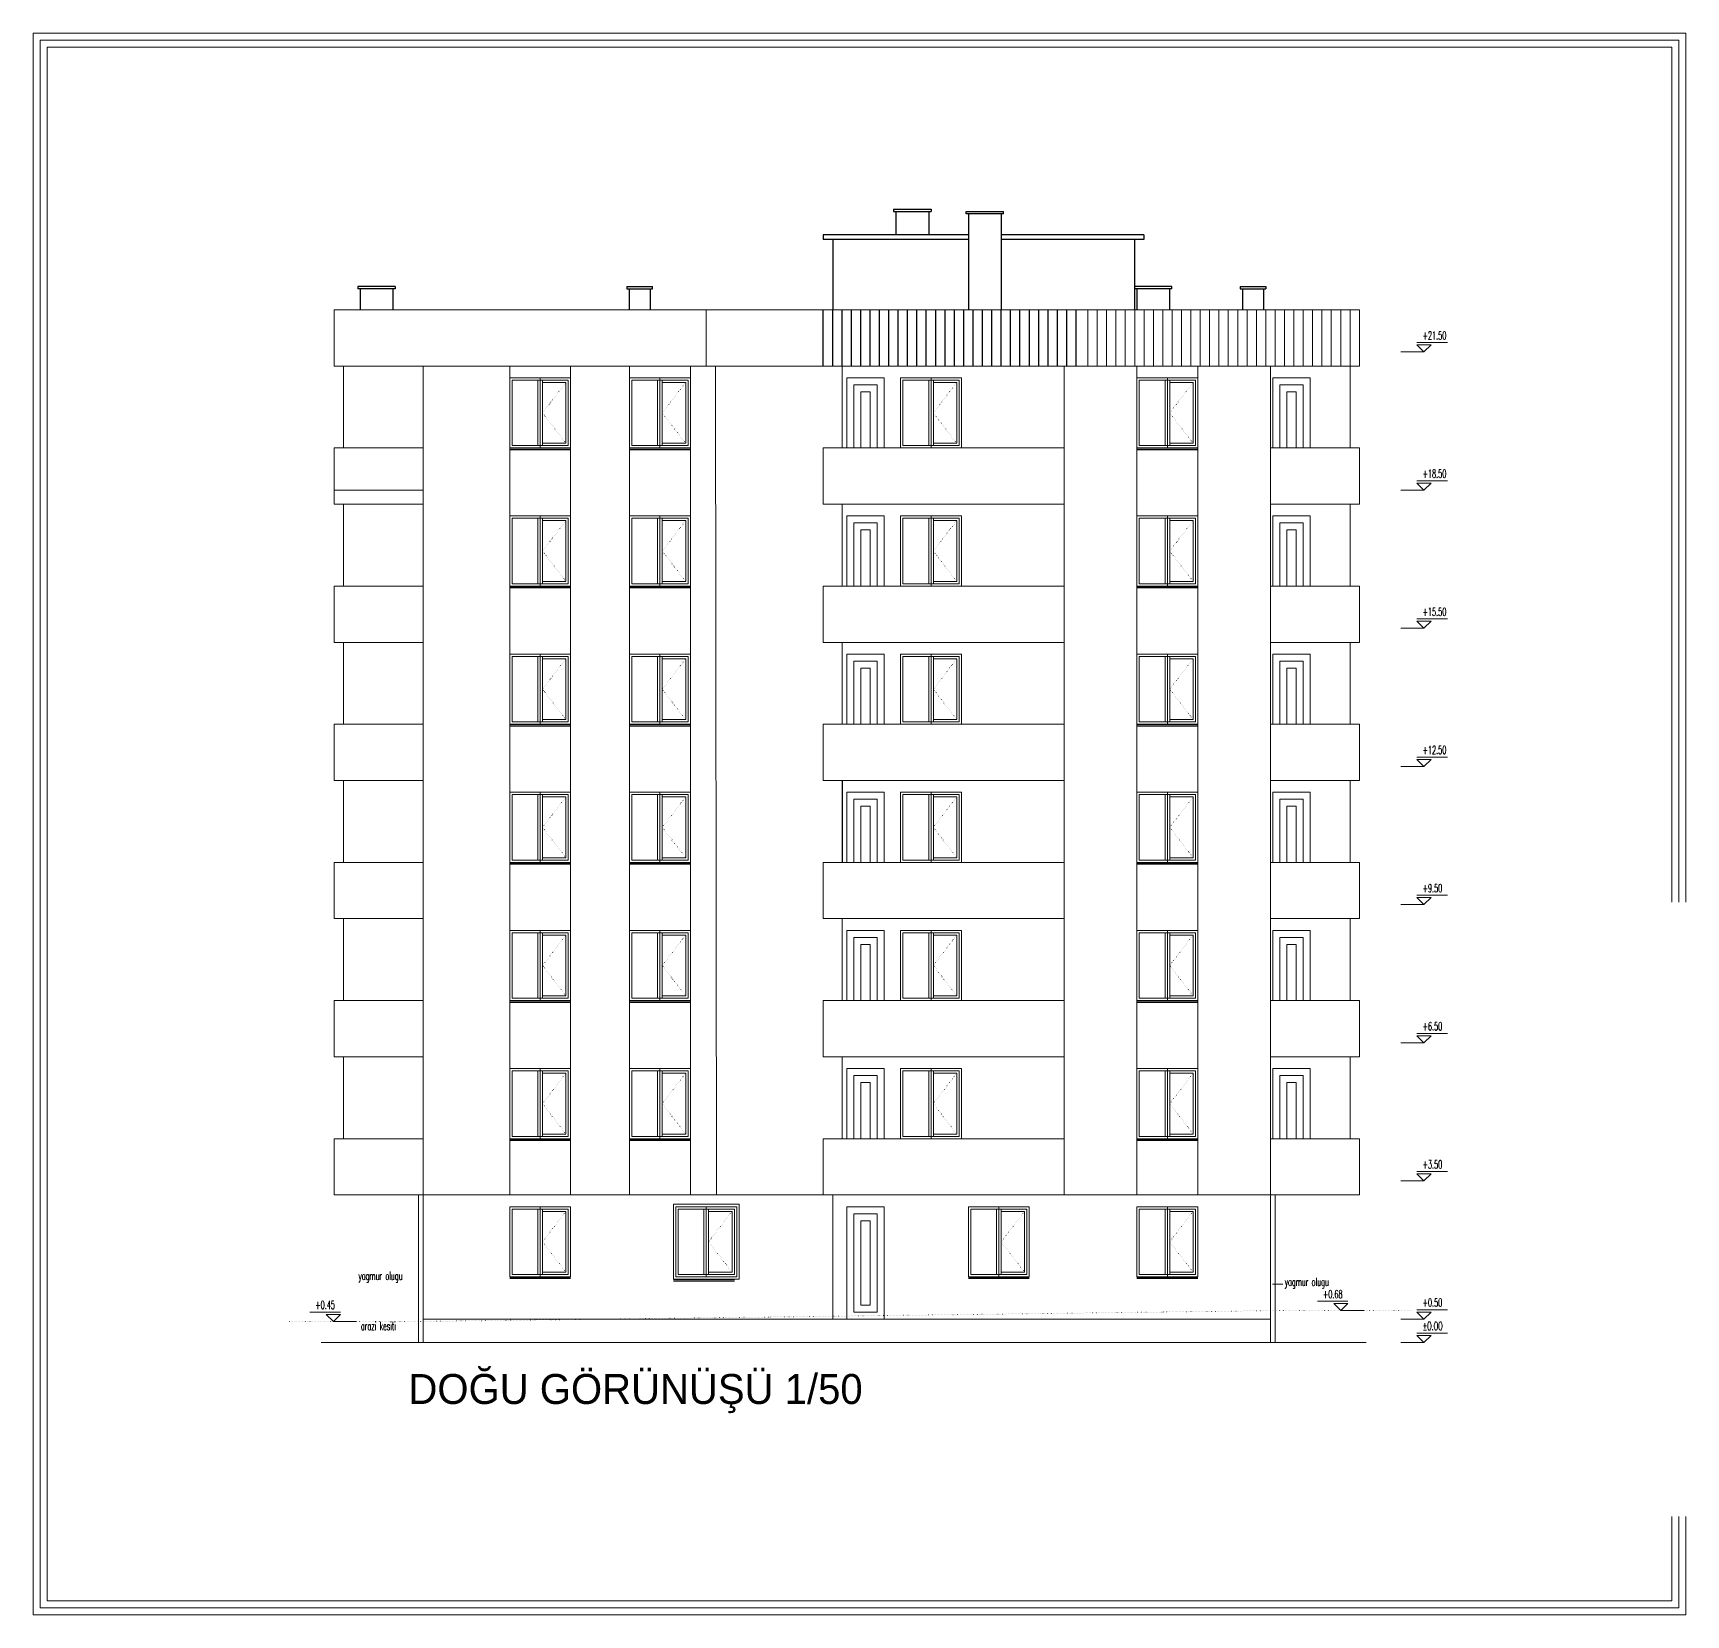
# Model space of a CAD drawing. Header units: millimetres. Extents: x -16104 to 67872, y -88009 to 12107.
# Drawn here: x 57135 to 60666, y -8330 to -4952 of the extents above; entities that cross this region are included whole.
import ezdxf

# ---------------------------------------------------------------- set-up
doc = ezdxf.new("R2010")
doc.units = ezdxf.units.MM
doc.linetypes.add('ACAD_ISO07W100', pattern=[3, 0, -3])
doc.layers.get('0').update_dxf_attribs({"color": 241})
for name, color, linetype, lineweight in [('c05', 32, 'Continuous', 13), ('duvar', 123, 'Continuous', 25), ('TARAMA', 8, 'Continuous', 15)]:
    doc.layers.add(name, color=color, linetype=linetype, lineweight=lineweight)
doc.styles.add('OLCU', font='simplex.shx', dxfattribs={"width": 0.6, "height": 1400})
doc.styles.add('ÖLÇÜ-50', font='comic.ttf', dxfattribs={"height": 12.5})

msp = doc.modelspace()

# ---------------------------------------------------------------- linework, layer by layer
for p, q in [((58823.2, -5663.5), (58823.2, -5543.5)), ((58843.2, -5663.5), (58843.2, -5543.5)), ((58863.2, -5663.5), (58863.2, -5543.5)), ((58883.2, -5663.5), (58883.2, -5543.5)), ((58903.2, -5663.5), (58903.2, -5543.5)), ((58923.2, -5663.5), (58923.2, -5543.5)), ((58943.2, -5663.5), (58943.2, -5543.5)), ((58963.2, -5663.5), (58963.2, -5543.5)), ((58983.2, -5663.5), (58983.2, -5543.5)), ((59003.2, -5663.5), (59003.2, -5543.5)), ((59023.2, -5663.5), (59023.2, -5543.5)), ((59043.2, -5663.5), (59043.2, -5543.5)), ((59063.2, -5663.5), (59063.2, -5543.5)), ((59083.2, -5663.5), (59083.2, -5543.5)), ((59103.2, -5663.5), (59103.2, -5543.5)), ((59123.2, -5663.5), (59123.2, -5543.5)), ((59143.2, -5663.5), (59143.2, -5543.5)), ((59163.2, -5663.5), (59163.2, -5543.5)), ((59183.2, -5663.5), (59183.2, -5543.5)), ((59203.2, -5663.5), (59203.2, -5543.5)), ((59223.2, -5663.5), (59223.2, -5543.5)), ((59243.2, -5663.5), (59243.2, -5543.5)), ((59263.2, -5663.5), (59263.2, -5543.5)), ((59283.2, -5663.5), (59283.2, -5543.5)), ((59303.2, -5663.5), (59303.2, -5543.5)), ((59323.2, -5663.5), (59323.2, -5543.5)), ((59343.2, -5663.5), (59343.2, -5543.5)), ((59363.2, -5663.5), (59363.2, -5543.5)), ((58153.5, -5838.5), (58283.5, -5838.5)), ((58153.5, -5841.5), (58283.5, -5841.5)), ((58409.2, -5838.5), (58539.2, -5838.5)), ((58409.2, -5841.5), (58539.2, -5841.5)), ((59493.1, -5838.5), (59623.1, -5838.5)), ((59493.1, -5841.5), (59623.1, -5841.5)), ((58153.5, -6133.5), (58283.5, -6133.5)), ((58153.5, -6136.5), (58283.5, -6136.5)), ((58409.2, -6133.5), (58539.2, -6133.5)), ((58409.2, -6136.5), (58539.2, -6136.5)), ((59493.1, -6133.5), (59623.1, -6133.5)), ((59493.1, -6136.5), (59623.1, -6136.5)), ((58153.5, -6428.5), (58283.5, -6428.5)), ((58153.5, -6431.5), (58283.5, -6431.5)), ((58409.2, -6428.5), (58539.2, -6428.5)), ((58409.2, -6431.5), (58539.2, -6431.5)), ((59493.1, -6428.5), (59623.1, -6428.5)), ((59493.1, -6431.5), (59623.1, -6431.5)), ((58863.2, -6548.5), (58863.2, -6723.5)), ((58153.5, -6723.5), (58283.5, -6723.5)), ((58153.5, -6726.5), (58283.5, -6726.5)), ((58409.2, -6723.5), (58539.2, -6723.5)), ((58409.2, -6726.5), (58539.2, -6726.5)), ((59493.1, -6723.5), (59623.1, -6723.5)), ((59493.1, -6726.5), (59623.1, -6726.5)), ((58153.5, -7018.5), (58283.5, -7018.5)), ((58153.5, -7021.5), (58283.5, -7021.5)), ((58409.2, -7018.5), (58539.2, -7018.5)), ((58409.2, -7021.5), (58539.2, -7021.5)), ((59493.1, -7018.5), (59623.1, -7018.5)), ((59493.1, -7021.5), (59623.1, -7021.5)), ((58153.5, -7313.5), (58283.5, -7313.5)), ((58153.5, -7316.5), (58283.5, -7316.5)), ((58409.2, -7313.5), (58539.2, -7313.5)), ((58409.2, -7316.5), (58539.2, -7316.5)), ((59493.1, -7313.5), (59623.1, -7313.5)), ((59493.1, -7316.5), (59623.1, -7316.5)), ((58153.5, -7608.5), (58283.5, -7608.5)), ((58153.5, -7611.5), (58283.5, -7611.5)), ((58503.2, -7613.5), (58633.2, -7613.5)), ((58503.2, -7616.5), (58633.2, -7616.5)), ((59133.1, -7608.5), (59263.1, -7608.5)), ((59133.1, -7611.5), (59263.1, -7611.5)), ((59493.1, -7608.5), (59623.1, -7608.5)), ((59493.1, -7611.5), (59623.1, -7611.5))]:
    msp.add_line(p, q)
at = {"layer": 'c05'}
for points in [[(60665.6, -8120), (60665.6, -8330.3), (57135.3, -8330.3), (57135.3, -4952.5), (60665.6, -4952.5), (60665.6, -6808.6)], [(60665.6, -8120), (60665.6, -8330.3), (57135.3, -8330.3), (57135.3, -4952.5), (60665.6, -4952.5), (60665.6, -6808.6)], [(60650.6, -8120), (60650.6, -8315.3), (57150.3, -8315.3), (57150.3, -4967.5), (60650.6, -4967.5), (60650.6, -6808.6)], [(60635.6, -8120), (60635.6, -8300.3), (57165.3, -8300.3), (57165.3, -4982.5), (60635.6, -4982.5), (60635.6, -6808.6)]]:
    msp.add_lwpolyline(points, dxfattribs=at)
at = {"layer": 'duvar'}
for p, q in [((58973.2, -5328.5), (58973.2, -5333.5)), ((58973.2, -5328.5), (59053.2, -5328.5)), ((59053.2, -5328.5), (59053.2, -5333.5)), ((58973.2, -5333.5), (59053.2, -5333.5)), ((58978.2, -5333.5), (58978.2, -5383.5)), ((59048.2, -5333.5), (59048.2, -5383.5)), ((59128.2, -5338.5), (59128.2, -5333.5)), ((59128.2, -5333.5), (59208.2, -5333.5)), ((59208.2, -5338.5), (59128.2, -5338.5)), ((59133.2, -5338.5), (59133.2, -5543.5)), ((59203.2, -5338.5), (59203.2, -5543.5)), ((59208.2, -5338.5), (59208.2, -5333.5)), ((59133.2, -5383.5), (58823.2, -5383.5)), ((58823.2, -5383.5), (58823.2, -5393.5)), ((59133.2, -5393.5), (58823.2, -5393.5)), ((58843.2, -5393.5), (58843.2, -5543.5)), ((59507.9, -5383.5), (59203.2, -5383.5)), ((59507.9, -5393.5), (59203.2, -5393.5)), ((59487.9, -5393.5), (59487.9, -5543.5)), ((59507.9, -5383.5), (59507.9, -5393.5)), ((57908.7, -5493.5), (57828.7, -5493.5)), ((57828.7, -5493.5), (57828.7, -5498.5)), ((57908.7, -5498.5), (57828.7, -5498.5)), ((57833.7, -5498.5), (57833.7, -5543.5)), ((57903.7, -5498.5), (57903.7, -5543.5)), ((57908.7, -5493.5), (57908.7, -5498.5)), ((58403.2, -5493.5), (58403.2, -5498.5)), ((58403.2, -5493.5), (58458.2, -5493.5)), ((58403.2, -5498.5), (58458.2, -5498.5)), ((58408.2, -5498.5), (58408.2, -5543.5)), ((58453.2, -5498.5), (58453.2, -5543.5)), ((58458.2, -5498.5), (58458.2, -5493.5)), ((59567.9, -5493.5), (59487.9, -5493.5)), ((59567.9, -5498.5), (59487.9, -5498.5)), ((59492.9, -5498.5), (59492.9, -5543.5)), ((59562.9, -5498.5), (59562.9, -5543.5)), ((59567.9, -5498.5), (59567.9, -5493.5)), ((59713.2, -5493.5), (59713.2, -5498.5)), ((59713.2, -5493.5), (59768.2, -5493.5)), ((59713.2, -5498.5), (59768.2, -5498.5)), ((59718.2, -5498.5), (59718.2, -5543.5)), ((59763.2, -5498.5), (59763.2, -5543.5)), ((59768.2, -5493.5), (59768.2, -5498.5))]:
    msp.add_line(p, q, dxfattribs=at)
at = {"layer": 'TARAMA'}
for p, q in [((59968.2, -5543.5), (57778.7, -5543.5)), ((57778.7, -5663.5), (57778.7, -5543.5)), ((59968.2, -5543.5), (57778.7, -5543.5)), ((57778.7, -5543.5), (57778.7, -5663.5)), ((59968.2, -5543.5), (57778.7, -5543.5)), ((58572.7, -5543.5), (58572.9, -5663.5)), ((59388.2, -5543.5), (59388.2, -5663.5)), ((59408.2, -5543.5), (59408.2, -5663.5)), ((59428.2, -5543.5), (59428.2, -5663.5)), ((59448.2, -5543.5), (59448.2, -5663.5)), ((59468.2, -5543.5), (59468.2, -5663.5)), ((59488.2, -5543.5), (59488.2, -5663.5)), ((59508.2, -5543.5), (59508.2, -5663.5)), ((59528.2, -5543.5), (59528.2, -5663.5)), ((59548.2, -5543.5), (59548.2, -5663.5)), ((59568.2, -5543.5), (59568.2, -5663.5)), ((59588.2, -5543.5), (59588.2, -5663.5)), ((59608.2, -5543.5), (59608.2, -5663.5)), ((59628.2, -5543.5), (59628.2, -5663.5)), ((59648.2, -5543.5), (59648.2, -5663.5)), ((59668.2, -5543.5), (59668.2, -5663.5)), ((59688.2, -5543.5), (59688.2, -5663.5)), ((59708.2, -5543.5), (59708.2, -5663.5)), ((59728.2, -5543.5), (59728.2, -5663.5)), ((59748.2, -5543.5), (59748.2, -5663.5)), ((59768.2, -5543.5), (59768.2, -5663.5)), ((59788.2, -5543.5), (59788.2, -5663.5)), ((59808.2, -5543.5), (59808.2, -5663.5)), ((59828.2, -5543.5), (59828.2, -5663.5)), ((59848.2, -5543.5), (59848.2, -5663.5)), ((59868.2, -5543.5), (59868.2, -5663.5)), ((59888.2, -5543.5), (59888.2, -5663.5)), ((59908.2, -5543.5), (59908.2, -5663.5)), ((59928.2, -5543.5), (59928.2, -5663.5)), ((59948.2, -5543.5), (59948.2, -5663.5)), ((59968.2, -5663.5), (59968.2, -5543.5)), ((59968.2, -5543.5), (59968.2, -5663.5)), ((59968.2, -5543.5), (59968.2, -5663.5)), ((59968.2, -5663.5), (57778.7, -5663.5)), ((59968.2, -5663.5), (57778.7, -5663.5)), ((57798.7, -5663.5), (57798.7, -5838.5)), ((57968.7, -5663.5), (57968.7, -5958.5)), ((58153.5, -5663.5), (58153.5, -5928.5)), ((58283.5, -5663.5), (58283.5, -5928.5)), ((58409.2, -5663.5), (58409.2, -5928.5)), ((58539.2, -5663.5), (58539.2, -5928.5)), ((58592.9, -5663.5), (58595.3, -7433.5)), ((58863.2, -5663.5), (58863.2, -5838.5)), ((59337.9, -5663.5), (59337.9, -5958.5)), ((59493.1, -5663.5), (59493.1, -5928.5)), ((59623.1, -5663.5), (59623.1, -5928.5)), ((59778.2, -5663.5), (59778.2, -5958.5)), ((59948.2, -5663.5), (59948.2, -5838.5)), ((58213.5, -5693.5), (58213.5, -5833.5)), ((58218.5, -5688.5), (58218.5, -5838.5)), ((58223.5, -5693.5), (58223.5, -5833.5)), ((58469.2, -5693.5), (58469.2, -5833.5)), ((58474.2, -5688.5), (58474.2, -5838.5)), ((58479.2, -5693.5), (58479.2, -5833.5)), ((59048.2, -5693.5), (59048.2, -5833.5)), ((59053.2, -5688.5), (59053.2, -5838.5)), ((59058.2, -5693.5), (59058.2, -5833.5)), ((59553.1, -5693.5), (59553.1, -5833.5)), ((59558.1, -5688.5), (59558.1, -5838.5)), ((59563.1, -5693.5), (59563.1, -5833.5)), ((57778.7, -5838.5), (57778.7, -5928.5)), ((57968.7, -5838.5), (57778.7, -5838.5)), ((57778.7, -5838.5), (57778.7, -5958.5)), ((58823.2, -5838.5), (58823.2, -5958.5)), ((59337.9, -5838.5), (58823.2, -5838.5)), ((59968.2, -5838.5), (59778.2, -5838.5)), ((59968.2, -5838.5), (59968.2, -5958.5)), ((57968.7, -5928.5), (57778.7, -5928.5)), ((57968.7, -5928.5), (57968.7, -6253.5)), ((58153.5, -5928.5), (58153.5, -6223.5)), ((58283.5, -5928.5), (58283.5, -6223.5)), ((58409.2, -5928.5), (58409.2, -6223.5)), ((58539.2, -5928.5), (58539.2, -6223.5)), ((58823.2, -5928.5), (58823.2, -5958.5)), ((59337.9, -5928.5), (59337.9, -6253.5)), ((59493.1, -5928.5), (59493.1, -6223.5)), ((59623.1, -5928.5), (59623.1, -6223.5)), ((59778.2, -5928.5), (59778.2, -6253.5)), ((57968.7, -5958.5), (57778.7, -5958.5)), ((57798.7, -5958.5), (57798.7, -6133.5)), ((59337.9, -5958.5), (58823.2, -5958.5)), ((58863.2, -5958.5), (58863.2, -6133.5)), ((59968.2, -5958.5), (59778.2, -5958.5)), ((59948.2, -5958.5), (59948.2, -6133.5)), ((58213.5, -5988.5), (58213.5, -6128.5)), ((58218.5, -5983.5), (58218.5, -6133.5)), ((58223.5, -5988.5), (58223.5, -6128.5)), ((58469.2, -5988.5), (58469.2, -6128.5)), ((58474.2, -5983.5), (58474.2, -6133.5)), ((58479.2, -5988.5), (58479.2, -6128.5)), ((59048.2, -5988.5), (59048.2, -6128.5)), ((59053.2, -5983.5), (59053.2, -6133.5)), ((59058.2, -5988.5), (59058.2, -6128.5)), ((59553.1, -5988.5), (59553.1, -6128.5)), ((59558.1, -5983.5), (59558.1, -6133.5)), ((59563.1, -5988.5), (59563.1, -6128.5)), ((57778.7, -6133.5), (57778.7, -6223.5)), ((57968.7, -6133.5), (57778.7, -6133.5)), ((57778.7, -6133.5), (57778.7, -6253.5)), ((59337.9, -6133.5), (58823.2, -6133.5)), ((58823.2, -6133.5), (58823.2, -6253.5)), ((59968.2, -6133.5), (59778.2, -6133.5)), ((59968.2, -6133.5), (59968.2, -6253.5)), ((57968.7, -6223.5), (57968.7, -6548.5)), ((58153.5, -6223.5), (58153.5, -6518.5)), ((58283.5, -6223.5), (58283.5, -6518.5)), ((58409.2, -6223.5), (58409.2, -6518.5)), ((58539.2, -6223.5), (58539.2, -6518.5)), ((59337.9, -6223.5), (59337.9, -6548.5)), ((59493.1, -6223.5), (59493.1, -6518.5)), ((59623.1, -6223.5), (59623.1, -6518.5)), ((59778.2, -6223.5), (59778.2, -6548.5)), ((57968.7, -6253.5), (57778.7, -6253.5)), ((57798.7, -6253.5), (57798.7, -6428.5)), ((58213.5, -6283.5), (58213.5, -6423.5)), ((58218.5, -6278.5), (58218.5, -6428.5)), ((58223.5, -6283.5), (58223.5, -6423.5)), ((58469.2, -6283.5), (58469.2, -6423.5)), ((58474.2, -6278.5), (58474.2, -6428.5)), ((58479.2, -6283.5), (58479.2, -6423.5)), ((59337.9, -6253.5), (58823.2, -6253.5)), ((58863.2, -6253.5), (58863.2, -6428.5)), ((59048.2, -6283.5), (59048.2, -6423.5)), ((59053.2, -6278.5), (59053.2, -6428.5)), ((59058.2, -6283.5), (59058.2, -6423.5)), ((59553.1, -6283.5), (59553.1, -6423.5)), ((59558.1, -6278.5), (59558.1, -6428.5)), ((59563.1, -6283.5), (59563.1, -6423.5)), ((59968.2, -6253.5), (59778.2, -6253.5)), ((59948.2, -6253.5), (59948.2, -6428.5)), ((57778.7, -6428.5), (57778.7, -6518.5)), ((57968.7, -6428.5), (57778.7, -6428.5)), ((57778.7, -6428.5), (57778.7, -6548.5)), ((59337.9, -6428.5), (58823.2, -6428.5)), ((58823.2, -6428.5), (58823.2, -6548.5)), ((59968.2, -6428.5), (59778.2, -6428.5)), ((59968.2, -6428.5), (59968.2, -6548.5)), ((57968.7, -6518.5), (57968.7, -6843.5)), ((58153.5, -6518.5), (58153.5, -6813.5)), ((58283.5, -6518.5), (58283.5, -6813.5)), ((58409.2, -6518.5), (58409.2, -6813.5)), ((58539.2, -6518.5), (58539.2, -6843.5)), ((58539.2, -6518.5), (58539.2, -6813.5)), ((59337.9, -6518.5), (59337.9, -6843.5)), ((59493.1, -6518.5), (59493.1, -6813.5)), ((59623.1, -6518.5), (59623.1, -6813.5)), ((59778.2, -6518.5), (59778.2, -6843.5)), ((57968.7, -6548.5), (57778.7, -6548.5)), ((57798.7, -6548.5), (57798.7, -6723.5)), ((59337.9, -6548.5), (58823.2, -6548.5)), ((59968.2, -6548.5), (59778.2, -6548.5)), ((59948.2, -6548.5), (59948.2, -6723.5)), ((58213.5, -6578.5), (58213.5, -6718.5)), ((58218.5, -6573.5), (58218.5, -6723.5)), ((58223.5, -6578.5), (58223.5, -6718.5)), ((58469.2, -6578.5), (58469.2, -6718.5)), ((58474.2, -6573.5), (58474.2, -6723.5)), ((58479.2, -6578.5), (58479.2, -6718.5)), ((59048.2, -6578.5), (59048.2, -6718.5)), ((59053.2, -6573.5), (59053.2, -6723.5)), ((59058.2, -6578.5), (59058.2, -6718.5)), ((59553.1, -6578.5), (59553.1, -6718.5)), ((59558.1, -6573.5), (59558.1, -6723.5)), ((59563.1, -6578.5), (59563.1, -6718.5)), ((57778.7, -6723.5), (57778.7, -6813.5)), ((57968.7, -6723.5), (57778.7, -6723.5)), ((57778.7, -6723.5), (57778.7, -6843.5)), ((59337.9, -6723.5), (58823.2, -6723.5)), ((58823.2, -6723.5), (58823.2, -6843.5)), ((59968.2, -6723.5), (59778.2, -6723.5)), ((59968.2, -6723.5), (59968.2, -6843.5)), ((57968.7, -6843.5), (57778.7, -6843.5)), ((57798.7, -6843.5), (57798.7, -7018.5)), ((57968.7, -6813.5), (57968.7, -7138.5)), ((58153.5, -6813.5), (58153.5, -7108.5)), ((58283.5, -6813.5), (58283.5, -7108.5)), ((58409.2, -6813.5), (58409.2, -7108.5)), ((58539.2, -6813.5), (58539.2, -7108.5)), ((58823.2, -6813.5), (58823.2, -6843.5)), ((59337.9, -6843.5), (58823.2, -6843.5)), ((58863.2, -6843.5), (58863.2, -7018.5)), ((59337.9, -6813.5), (59337.9, -7138.5)), ((59493.1, -6813.5), (59493.1, -7108.5)), ((59623.1, -6813.5), (59623.1, -7108.5)), ((59778.2, -6813.5), (59778.2, -7138.5)), ((59968.2, -6843.5), (59778.2, -6843.5)), ((59948.2, -6843.5), (59948.2, -7018.5)), ((58213.5, -6873.5), (58213.5, -7013.5)), ((58218.5, -6868.5), (58218.5, -7018.5)), ((58223.5, -6873.5), (58223.5, -7013.5)), ((58469.2, -6873.5), (58469.2, -7013.5)), ((58474.2, -6868.5), (58474.2, -7018.5)), ((58479.2, -6873.5), (58479.2, -7013.5)), ((59048.2, -6873.5), (59048.2, -7013.5)), ((59053.2, -6868.5), (59053.2, -7018.5)), ((59058.2, -6873.5), (59058.2, -7013.5)), ((59553.1, -6873.5), (59553.1, -7013.5)), ((59558.1, -6868.5), (59558.1, -7018.5)), ((59563.1, -6873.5), (59563.1, -7013.5)), ((57778.7, -7018.5), (57778.7, -7108.5)), ((57968.7, -7018.5), (57778.7, -7018.5)), ((57778.7, -7018.5), (57778.7, -7138.5)), ((59337.9, -7018.5), (58823.2, -7018.5)), ((58823.2, -7018.5), (58823.2, -7138.5)), ((59968.2, -7018.5), (59778.2, -7018.5)), ((59968.2, -7018.5), (59968.2, -7138.5)), ((57968.7, -7108.5), (57968.7, -7433.5)), ((58153.5, -7108.5), (58153.5, -7433.5)), ((58283.5, -7108.5), (58283.5, -7433.5)), ((58409.2, -7108.5), (58409.2, -7433.5)), ((58539.2, -7108.5), (58539.2, -7433.5)), ((58823.2, -7108.5), (58823.2, -7138.5)), ((59337.9, -7108.5), (59337.9, -7433.5)), ((59493.1, -7108.5), (59493.1, -7433.5)), ((59623.1, -7108.5), (59623.1, -7433.5)), ((59778.2, -7108.5), (59778.2, -7433.5)), ((57968.7, -7138.5), (57778.7, -7138.5)), ((57798.7, -7138.5), (57798.7, -7313.5)), ((58218.5, -7163.5), (58218.5, -7313.5)), ((58474.2, -7163.5), (58474.2, -7313.5)), ((59337.9, -7138.5), (58823.2, -7138.5)), ((58863.2, -7138.5), (58863.2, -7313.5)), ((59053.2, -7163.5), (59053.2, -7313.5)), ((59558.1, -7163.5), (59558.1, -7313.5)), ((59968.2, -7138.5), (59778.2, -7138.5)), ((59948.2, -7138.5), (59948.2, -7313.5)), ((58213.5, -7168.5), (58213.5, -7308.5)), ((58223.5, -7168.5), (58223.5, -7308.5)), ((58469.2, -7168.5), (58469.2, -7308.5)), ((58479.2, -7168.5), (58479.2, -7308.5)), ((59048.2, -7168.5), (59048.2, -7308.5)), ((59058.2, -7168.5), (59058.2, -7308.5)), ((59553.1, -7168.5), (59553.1, -7308.5)), ((59563.1, -7168.5), (59563.1, -7308.5)), ((57778.7, -7313.5), (57778.7, -7403.5)), ((57968.7, -7313.5), (57778.7, -7313.5)), ((57778.7, -7313.5), (57778.7, -7433.5)), ((59337.9, -7313.5), (58823.2, -7313.5)), ((58823.2, -7313.5), (58823.2, -7433.5)), ((59968.2, -7313.5), (59778.2, -7313.5)), ((59968.2, -7313.5), (59968.2, -7433.5)), ((57968.7, -7433.5), (57778.7, -7433.5)), ((57958.7, -7433.5), (57958.7, -7748.5)), ((59778.2, -7433.5), (57968.7, -7433.5)), ((57968.7, -7433.5), (57968.7, -7748.5)), ((59337.9, -7433.5), (58823.2, -7433.5)), ((58843.2, -7433.5), (58843.2, -7698.5)), ((59968.2, -7433.5), (59778.2, -7433.5)), ((59778.2, -7433.5), (59778.2, -7748.5)), ((59778.2, -7433.5), (59778.2, -7748.5)), ((59788.2, -7433.5), (59788.2, -7748.5)), ((58213.5, -7463.5), (58213.5, -7603.5)), ((58218.5, -7458.5), (58218.5, -7608.5)), ((58223.5, -7463.5), (58223.5, -7603.5)), ((58568.2, -7463.5), (58568.2, -7603.5)), ((58573.2, -7458.5), (58573.2, -7608.5)), ((58578.2, -7463.5), (58578.2, -7603.5)), ((59193.1, -7463.5), (59193.1, -7603.5)), ((59198.1, -7458.5), (59198.1, -7608.5)), ((59203.1, -7463.5), (59203.1, -7603.5)), ((59553.1, -7463.5), (59553.1, -7603.5)), ((59558.1, -7458.5), (59558.1, -7608.5)), ((59563.1, -7463.5), (59563.1, -7603.5)), ((59778.2, -7698.5), (57968.7, -7698.5)), ((59982.7, -7748.5), (57750.8, -7748.5))]:
    msp.add_line(p, q, dxfattribs=at)
at = {"layer": 'TARAMA', "ltscale": 0.01}
for p, q in [((60106.1, -5633.5), (60056.8, -5633.5)), ((60091.1, -5613.5), (60156.1, -5613.5)), ((60106.1, -5633.5), (60091.1, -5618.5)), ((60091.1, -5618.5), (60121.1, -5618.5)), ((60106.1, -5633.5), (60121.1, -5618.5)), ((60106.1, -5928.5), (60056.8, -5928.5)), ((60091.1, -5908.5), (60156.1, -5908.5)), ((60106.1, -5928.5), (60091.1, -5913.5)), ((60091.1, -5913.5), (60121.1, -5913.5)), ((60106.1, -5928.5), (60121.1, -5913.5)), ((60091.1, -6203.5), (60156.1, -6203.5)), ((60106.1, -6223.5), (60091.1, -6208.5)), ((60091.1, -6208.5), (60121.1, -6208.5)), ((60106.1, -6223.5), (60121.1, -6208.5)), ((60106.1, -6223.5), (60056.8, -6223.5)), ((60106.1, -6518.5), (60056.8, -6518.5)), ((60091.1, -6498.5), (60156.1, -6498.5)), ((60106.1, -6518.5), (60091.1, -6503.5)), ((60091.1, -6503.5), (60121.1, -6503.5)), ((60106.1, -6518.5), (60121.1, -6503.5)), ((60091.1, -6793.5), (60156.1, -6793.5)), ((60106.1, -6813.5), (60091.1, -6798.5)), ((60091.1, -6798.5), (60121.1, -6798.5)), ((60106.1, -6813.5), (60121.1, -6798.5)), ((60106.1, -6813.5), (60056.8, -6813.5)), ((60091.1, -7088.5), (60156.1, -7088.5)), ((60106.1, -7108.5), (60091.1, -7093.5)), ((60091.1, -7093.5), (60121.1, -7093.5)), ((60106.1, -7108.5), (60121.1, -7093.5)), ((60106.1, -7108.5), (60056.8, -7108.5)), ((60106.1, -7403.5), (60056.8, -7403.5)), ((60091.1, -7383.5), (60156.1, -7383.5)), ((60106.1, -7403.5), (60091.1, -7388.5)), ((60091.1, -7388.5), (60121.1, -7388.5)), ((60106.1, -7403.5), (60121.1, -7388.5)), ((57958.7, -7433.5), (57958.7, -7748.5)), ((59788.2, -7433.5), (59788.2, -7748.5)), ((59782.7, -7623.7), (59804.6, -7623.7)), ((59943.8, -7660.5), (59878.8, -7660.5)), ((57791.7, -7683.5), (57726.7, -7683.5)), ((57791.7, -7688.5), (57761.7, -7688.5)), ((57776.7, -7703.5), (57761.7, -7688.5)), ((57776.7, -7703.5), (57791.7, -7688.5)), ((59943.8, -7665.5), (59913.8, -7665.5)), ((59928.8, -7680.5), (59913.8, -7665.5)), ((59928.8, -7680.5), (59943.8, -7665.5)), ((59928.8, -7680.5), (59978.1, -7680.5)), ((60091.1, -7678.5), (60156.1, -7678.5)), ((60106.1, -7698.5), (60091.1, -7683.5)), ((60091.1, -7683.5), (60121.1, -7683.5)), ((60106.1, -7698.5), (60121.1, -7683.5)), ((57776.7, -7703.5), (57826, -7703.5)), ((60106.1, -7698.5), (60056.8, -7698.5)), ((60091.1, -7728.5), (60156.1, -7728.5)), ((60106.1, -7748.5), (60056.8, -7748.5)), ((60106.1, -7748.5), (60091.1, -7733.5)), ((60091.1, -7733.5), (60121.1, -7733.5)), ((60106.1, -7748.5), (60121.1, -7733.5))]:
    msp.add_line(p, q, dxfattribs=at)
at = {"layer": 'TARAMA', "linetype": 'ACAD_ISO07W100'}
for p, q in [((58273.5, -5698.5), (58223.5, -5763.5)), ((58529.2, -5698.5), (58479.2, -5763.5)), ((59108.2, -5698.5), (59058.2, -5763.5)), ((59613.1, -5698.5), (59563.1, -5763.5)), ((58223.5, -5763.5), (58273.5, -5828.5)), ((58479.2, -5763.5), (58529.2, -5828.5)), ((59058.2, -5763.5), (59108.2, -5828.5)), ((59563.1, -5763.5), (59613.1, -5828.5)), ((58273.5, -5993.5), (58223.5, -6058.5)), ((58529.2, -5993.5), (58479.2, -6058.5)), ((59108.2, -5993.5), (59058.2, -6058.5)), ((59613.1, -5993.5), (59563.1, -6058.5)), ((58223.5, -6058.5), (58273.5, -6123.5)), ((58479.2, -6058.5), (58529.2, -6123.5)), ((59058.2, -6058.5), (59108.2, -6123.5)), ((59563.1, -6058.5), (59613.1, -6123.5)), ((58273.5, -6288.5), (58223.5, -6353.5)), ((58529.2, -6288.5), (58479.2, -6353.5)), ((59108.2, -6288.5), (59058.2, -6353.5)), ((59613.1, -6288.5), (59563.1, -6353.5)), ((58223.5, -6353.5), (58273.5, -6418.5)), ((58479.2, -6353.5), (58529.2, -6418.5)), ((59058.2, -6353.5), (59108.2, -6418.5)), ((59563.1, -6353.5), (59613.1, -6418.5)), ((58273.5, -6583.5), (58223.5, -6648.5)), ((58529.2, -6583.5), (58479.2, -6648.5)), ((59108.2, -6583.5), (59058.2, -6648.5)), ((59613.1, -6583.5), (59563.1, -6648.5)), ((58223.5, -6648.5), (58273.5, -6713.5)), ((58479.2, -6648.5), (58529.2, -6713.5)), ((59058.2, -6648.5), (59108.2, -6713.5)), ((59563.1, -6648.5), (59613.1, -6713.5)), ((58273.5, -6878.5), (58223.5, -6943.5)), ((58529.2, -6878.5), (58479.2, -6943.5)), ((59108.2, -6878.5), (59058.2, -6943.5)), ((59613.1, -6878.5), (59563.1, -6943.5)), ((58223.5, -6943.5), (58273.5, -7008.5)), ((58479.2, -6943.5), (58529.2, -7008.5)), ((59058.2, -6943.5), (59108.2, -7008.5)), ((59563.1, -6943.5), (59613.1, -7008.5)), ((58273.5, -7173.5), (58223.5, -7238.5)), ((58529.2, -7173.5), (58479.2, -7238.5)), ((59108.2, -7173.5), (59058.2, -7238.5)), ((59613.1, -7173.5), (59563.1, -7238.5)), ((58223.5, -7238.5), (58273.5, -7303.5)), ((58479.2, -7238.5), (58529.2, -7303.5)), ((59058.2, -7238.5), (59108.2, -7303.5)), ((59563.1, -7238.5), (59613.1, -7303.5)), ((58273.5, -7468.5), (58223.5, -7533.5)), ((58628.2, -7468.5), (58578.2, -7533.5)), ((59253.1, -7468.5), (59203.1, -7533.5)), ((59613.1, -7468.5), (59563.1, -7533.5)), ((58223.5, -7533.5), (58273.5, -7598.5)), ((58578.2, -7533.5), (58628.2, -7598.5)), ((59203.1, -7533.5), (59253.1, -7598.5)), ((59563.1, -7533.5), (59613.1, -7598.5)), ((57968.7, -7703.5), (59778.2, -7680.5)), ((60079.3, -7680.5), (59778.2, -7680.5)), ((57968.7, -7703.5), (57683.3, -7703.5))]:
    msp.add_line(p, q, dxfattribs=at)
at = {"layer": 'TARAMA'}
for points in [[(58283.5, -5688.5), (58153.5, -5688.5), (58153.5, -5838.5), (58283.5, -5838.5), (58283.5, -5688.5)], [(58223.5, -5828.5), (58273.5, -5828.5), (58273.5, -5698.5), (58223.5, -5698.5)], [(58539.2, -5688.5), (58409.2, -5688.5), (58409.2, -5838.5), (58539.2, -5838.5), (58539.2, -5688.5)], [(58479.2, -5828.5), (58529.2, -5828.5), (58529.2, -5698.5), (58479.2, -5698.5)], [(58953.2, -5688.5), (58873.2, -5688.5), (58873.2, -5838.5)], [(58938.2, -5838.5), (58938.2, -5703.5), (58888.2, -5703.5), (58888.2, -5838.5)], [(58923.2, -5838.5), (58923.2, -5718.5), (58903.2, -5718.5), (58903.2, -5838.5)], [(58953.2, -5838.5), (58953.2, -5688.5)], [(59118.2, -5688.5), (58988.2, -5688.5), (58988.2, -5838.5), (59118.2, -5838.5), (59118.2, -5688.5)], [(59058.2, -5828.5), (59108.2, -5828.5), (59108.2, -5698.5), (59058.2, -5698.5)], [(59623.1, -5688.5), (59493.1, -5688.5), (59493.1, -5838.5), (59623.1, -5838.5), (59623.1, -5688.5)], [(59563.1, -5828.5), (59613.1, -5828.5), (59613.1, -5698.5), (59563.1, -5698.5)], [(59863.2, -5688.5), (59783.2, -5688.5), (59783.2, -5838.5)], [(59848.2, -5838.5), (59848.2, -5703.5), (59798.2, -5703.5), (59798.2, -5838.5)], [(59833.2, -5838.5), (59833.2, -5718.5), (59813.2, -5718.5), (59813.2, -5838.5)], [(59863.2, -5838.5), (59863.2, -5688.5)], [(58283.5, -5983.5), (58153.5, -5983.5), (58153.5, -6133.5), (58283.5, -6133.5), (58283.5, -5983.5)], [(58223.5, -6123.5), (58273.5, -6123.5), (58273.5, -5993.5), (58223.5, -5993.5)], [(58539.2, -5983.5), (58409.2, -5983.5), (58409.2, -6133.5), (58539.2, -6133.5), (58539.2, -5983.5)], [(58479.2, -6123.5), (58529.2, -6123.5), (58529.2, -5993.5), (58479.2, -5993.5)], [(58953.2, -5983.5), (58873.2, -5983.5), (58873.2, -6133.5)], [(58938.2, -6133.5), (58938.2, -5998.5), (58888.2, -5998.5), (58888.2, -6133.5)], [(58953.2, -6133.5), (58953.2, -5983.5)], [(59118.2, -5983.5), (58988.2, -5983.5), (58988.2, -6133.5), (59118.2, -6133.5), (59118.2, -5983.5)], [(59058.2, -6123.5), (59108.2, -6123.5), (59108.2, -5993.5), (59058.2, -5993.5)], [(59623.1, -5983.5), (59493.1, -5983.5), (59493.1, -6133.5), (59623.1, -6133.5), (59623.1, -5983.5)], [(59563.1, -6123.5), (59613.1, -6123.5), (59613.1, -5993.5), (59563.1, -5993.5)], [(59863.2, -5983.5), (59783.2, -5983.5), (59783.2, -6133.5)], [(59848.2, -6133.5), (59848.2, -5998.5), (59798.2, -5998.5), (59798.2, -6133.5)], [(59863.2, -6133.5), (59863.2, -5983.5)], [(58923.2, -6133.5), (58923.2, -6013.5), (58903.2, -6013.5), (58903.2, -6133.5)], [(59833.2, -6133.5), (59833.2, -6013.5), (59813.2, -6013.5), (59813.2, -6133.5)], [(58283.5, -6278.5), (58153.5, -6278.5), (58153.5, -6428.5), (58283.5, -6428.5), (58283.5, -6278.5)], [(58539.2, -6278.5), (58409.2, -6278.5), (58409.2, -6428.5), (58539.2, -6428.5), (58539.2, -6278.5)], [(58953.2, -6278.5), (58873.2, -6278.5), (58873.2, -6428.5)], [(58953.2, -6428.5), (58953.2, -6278.5)], [(59118.2, -6278.5), (58988.2, -6278.5), (58988.2, -6428.5), (59118.2, -6428.5), (59118.2, -6278.5)], [(59623.1, -6278.5), (59493.1, -6278.5), (59493.1, -6428.5), (59623.1, -6428.5), (59623.1, -6278.5)], [(59863.2, -6278.5), (59783.2, -6278.5), (59783.2, -6428.5)], [(59863.2, -6428.5), (59863.2, -6278.5)], [(58223.5, -6418.5), (58273.5, -6418.5), (58273.5, -6288.5), (58223.5, -6288.5)], [(58479.2, -6418.5), (58529.2, -6418.5), (58529.2, -6288.5), (58479.2, -6288.5)], [(58938.2, -6428.5), (58938.2, -6293.5), (58888.2, -6293.5), (58888.2, -6428.5)], [(58923.2, -6428.5), (58923.2, -6308.5), (58903.2, -6308.5), (58903.2, -6428.5)], [(59058.2, -6418.5), (59108.2, -6418.5), (59108.2, -6288.5), (59058.2, -6288.5)], [(59563.1, -6418.5), (59613.1, -6418.5), (59613.1, -6288.5), (59563.1, -6288.5)], [(59848.2, -6428.5), (59848.2, -6293.5), (59798.2, -6293.5), (59798.2, -6428.5)], [(59833.2, -6428.5), (59833.2, -6308.5), (59813.2, -6308.5), (59813.2, -6428.5)], [(58283.5, -6573.5), (58153.5, -6573.5), (58153.5, -6723.5), (58283.5, -6723.5), (58283.5, -6573.5)], [(58223.5, -6713.5), (58273.5, -6713.5), (58273.5, -6583.5), (58223.5, -6583.5)], [(58539.2, -6573.5), (58409.2, -6573.5), (58409.2, -6723.5), (58539.2, -6723.5), (58539.2, -6573.5)], [(58479.2, -6713.5), (58529.2, -6713.5), (58529.2, -6583.5), (58479.2, -6583.5)], [(58953.2, -6573.5), (58873.2, -6573.5), (58873.2, -6723.5)], [(58938.2, -6723.5), (58938.2, -6588.5), (58888.2, -6588.5), (58888.2, -6723.5)], [(58953.2, -6723.5), (58953.2, -6573.5)], [(59118.2, -6573.5), (58988.2, -6573.5), (58988.2, -6723.5), (59118.2, -6723.5), (59118.2, -6573.5)], [(59058.2, -6713.5), (59108.2, -6713.5), (59108.2, -6583.5), (59058.2, -6583.5)], [(59623.1, -6573.5), (59493.1, -6573.5), (59493.1, -6723.5), (59623.1, -6723.5), (59623.1, -6573.5)], [(59563.1, -6713.5), (59613.1, -6713.5), (59613.1, -6583.5), (59563.1, -6583.5)], [(59863.2, -6573.5), (59783.2, -6573.5), (59783.2, -6723.5)], [(59848.2, -6723.5), (59848.2, -6588.5), (59798.2, -6588.5), (59798.2, -6723.5)], [(59863.2, -6723.5), (59863.2, -6573.5)], [(58923.2, -6723.5), (58923.2, -6603.5), (58903.2, -6603.5), (58903.2, -6723.5)], [(59833.2, -6723.5), (59833.2, -6603.5), (59813.2, -6603.5), (59813.2, -6723.5)], [(58283.5, -6868.5), (58153.5, -6868.5), (58153.5, -7018.5), (58283.5, -7018.5), (58283.5, -6868.5)], [(58223.5, -7008.5), (58273.5, -7008.5), (58273.5, -6878.5), (58223.5, -6878.5)], [(58539.2, -6868.5), (58409.2, -6868.5), (58409.2, -7018.5), (58539.2, -7018.5), (58539.2, -6868.5)], [(58479.2, -7008.5), (58529.2, -7008.5), (58529.2, -6878.5), (58479.2, -6878.5)], [(58953.2, -6868.5), (58873.2, -6868.5), (58873.2, -7018.5)], [(58938.2, -7018.5), (58938.2, -6883.5), (58888.2, -6883.5), (58888.2, -7018.5)], [(58953.2, -7018.5), (58953.2, -6868.5)], [(59118.2, -6868.5), (58988.2, -6868.5), (58988.2, -7018.5), (59118.2, -7018.5), (59118.2, -6868.5)], [(59058.2, -7008.5), (59108.2, -7008.5), (59108.2, -6878.5), (59058.2, -6878.5)], [(59623.1, -6868.5), (59493.1, -6868.5), (59493.1, -7018.5), (59623.1, -7018.5), (59623.1, -6868.5)], [(59563.1, -7008.5), (59613.1, -7008.5), (59613.1, -6878.5), (59563.1, -6878.5)], [(59863.2, -6868.5), (59783.2, -6868.5), (59783.2, -7018.5)], [(59848.2, -7018.5), (59848.2, -6883.5), (59798.2, -6883.5), (59798.2, -7018.5)], [(59863.2, -7018.5), (59863.2, -6868.5)], [(58923.2, -7018.5), (58923.2, -6898.5), (58903.2, -6898.5), (58903.2, -7018.5)], [(59833.2, -7018.5), (59833.2, -6898.5), (59813.2, -6898.5), (59813.2, -7018.5)], [(58283.5, -7163.5), (58153.5, -7163.5), (58153.5, -7313.5), (58283.5, -7313.5), (58283.5, -7163.5)], [(58539.2, -7163.5), (58409.2, -7163.5), (58409.2, -7313.5), (58539.2, -7313.5), (58539.2, -7163.5)], [(58953.2, -7163.5), (58873.2, -7163.5), (58873.2, -7313.5)], [(58953.2, -7313.5), (58953.2, -7163.5)], [(59118.2, -7163.5), (58988.2, -7163.5), (58988.2, -7313.5), (59118.2, -7313.5), (59118.2, -7163.5)], [(59623.1, -7163.5), (59493.1, -7163.5), (59493.1, -7313.5), (59623.1, -7313.5), (59623.1, -7163.5)], [(59863.2, -7163.5), (59783.2, -7163.5), (59783.2, -7313.5)], [(59863.2, -7313.5), (59863.2, -7163.5)], [(58223.5, -7303.5), (58273.5, -7303.5), (58273.5, -7173.5), (58223.5, -7173.5)], [(58479.2, -7303.5), (58529.2, -7303.5), (58529.2, -7173.5), (58479.2, -7173.5)], [(58938.2, -7313.5), (58938.2, -7178.5), (58888.2, -7178.5), (58888.2, -7313.5)], [(58923.2, -7313.5), (58923.2, -7193.5), (58903.2, -7193.5), (58903.2, -7313.5)], [(59058.2, -7303.5), (59108.2, -7303.5), (59108.2, -7173.5), (59058.2, -7173.5)], [(59563.1, -7303.5), (59613.1, -7303.5), (59613.1, -7173.5), (59563.1, -7173.5)], [(59848.2, -7313.5), (59848.2, -7178.5), (59798.2, -7178.5), (59798.2, -7313.5)], [(59833.2, -7313.5), (59833.2, -7193.5), (59813.2, -7193.5), (59813.2, -7313.5)], [(58283.5, -7458.5), (58153.5, -7458.5), (58153.5, -7608.5), (58283.5, -7608.5), (58283.5, -7458.5)], [(58223.5, -7598.5), (58273.5, -7598.5), (58273.5, -7468.5), (58223.5, -7468.5)], [(58638.2, -7458.5), (58508.2, -7458.5), (58508.2, -7608.5), (58638.2, -7608.5), (58638.2, -7458.5)], [(58578.2, -7598.5), (58628.2, -7598.5), (58628.2, -7468.5), (58578.2, -7468.5)], [(58953.2, -7458.5), (58873.2, -7458.5), (58873.2, -7698.5), (58953.2, -7698.5), (58953.2, -7458.5)], [(59263.1, -7458.5), (59133.1, -7458.5), (59133.1, -7608.5), (59263.1, -7608.5), (59263.1, -7458.5)], [(59203.1, -7598.5), (59253.1, -7598.5), (59253.1, -7468.5), (59203.1, -7468.5)], [(59623.1, -7458.5), (59493.1, -7458.5), (59493.1, -7608.5), (59623.1, -7608.5), (59623.1, -7458.5)], [(59563.1, -7598.5), (59613.1, -7598.5), (59613.1, -7468.5), (59563.1, -7468.5)]]:
    msp.add_lwpolyline(points, dxfattribs=at)
for points in [[(58278.5, -5693.5), (58158.5, -5693.5), (58158.5, -5833.5), (58278.5, -5833.5)], [(58534.2, -5693.5), (58414.2, -5693.5), (58414.2, -5833.5), (58534.2, -5833.5)], [(59113.2, -5693.5), (58993.2, -5693.5), (58993.2, -5833.5), (59113.2, -5833.5)], [(59618.1, -5693.5), (59498.1, -5693.5), (59498.1, -5833.5), (59618.1, -5833.5)], [(58278.5, -5988.5), (58158.5, -5988.5), (58158.5, -6128.5), (58278.5, -6128.5)], [(58534.2, -5988.5), (58414.2, -5988.5), (58414.2, -6128.5), (58534.2, -6128.5)], [(59113.2, -5988.5), (58993.2, -5988.5), (58993.2, -6128.5), (59113.2, -6128.5)], [(59618.1, -5988.5), (59498.1, -5988.5), (59498.1, -6128.5), (59618.1, -6128.5)], [(58278.5, -6283.5), (58158.5, -6283.5), (58158.5, -6423.5), (58278.5, -6423.5)], [(58534.2, -6283.5), (58414.2, -6283.5), (58414.2, -6423.5), (58534.2, -6423.5)], [(59113.2, -6283.5), (58993.2, -6283.5), (58993.2, -6423.5), (59113.2, -6423.5)], [(59618.1, -6283.5), (59498.1, -6283.5), (59498.1, -6423.5), (59618.1, -6423.5)], [(58278.5, -6578.5), (58158.5, -6578.5), (58158.5, -6718.5), (58278.5, -6718.5)], [(58534.2, -6578.5), (58414.2, -6578.5), (58414.2, -6718.5), (58534.2, -6718.5)], [(59113.2, -6578.5), (58993.2, -6578.5), (58993.2, -6718.5), (59113.2, -6718.5)], [(59618.1, -6578.5), (59498.1, -6578.5), (59498.1, -6718.5), (59618.1, -6718.5)], [(58278.5, -6873.5), (58158.5, -6873.5), (58158.5, -7013.5), (58278.5, -7013.5)], [(58534.2, -6873.5), (58414.2, -6873.5), (58414.2, -7013.5), (58534.2, -7013.5)], [(59113.2, -6873.5), (58993.2, -6873.5), (58993.2, -7013.5), (59113.2, -7013.5)], [(59618.1, -6873.5), (59498.1, -6873.5), (59498.1, -7013.5), (59618.1, -7013.5)], [(58278.5, -7168.5), (58158.5, -7168.5), (58158.5, -7308.5), (58278.5, -7308.5)], [(58534.2, -7168.5), (58414.2, -7168.5), (58414.2, -7308.5), (58534.2, -7308.5)], [(59113.2, -7168.5), (58993.2, -7168.5), (58993.2, -7308.5), (59113.2, -7308.5)], [(59618.1, -7168.5), (59498.1, -7168.5), (59498.1, -7308.5), (59618.1, -7308.5)], [(58278.5, -7463.5), (58158.5, -7463.5), (58158.5, -7603.5), (58278.5, -7603.5)], [(58643.2, -7453.5), (58503.2, -7453.5), (58503.2, -7613.5), (58643.2, -7613.5)], [(58633.2, -7463.5), (58513.2, -7463.5), (58513.2, -7603.5), (58633.2, -7603.5)], [(58938.2, -7473.5), (58888.2, -7473.5), (58888.2, -7683.5), (58938.2, -7683.5)], [(59258.1, -7463.5), (59138.1, -7463.5), (59138.1, -7603.5), (59258.1, -7603.5)], [(59618.1, -7463.5), (59498.1, -7463.5), (59498.1, -7603.5), (59618.1, -7603.5)], [(58923.2, -7488.5), (58903.2, -7488.5), (58903.2, -7668.5), (58923.2, -7668.5)]]:
    msp.add_lwpolyline(points, close=True, dxfattribs=at)

# ---------------------------------------------------------------- texts
at = {"layer": 'TARAMA', "ltscale": 0.01, "style": 'OLCU', "width": 0.55}
for s, p in [('+21.50', (60103.3, -5607)), ('+18.50', (60103.3, -5902)), ('+15.50', (60103.3, -6197)), ('+12.50', (60103.3, -6492)), ('+9.50', (60103.3, -6787)), ('+6.50', (60103.3, -7082)), ('+3.50', (60103.3, -7377)), ('yagmur olugu', (57830.4, -7614.7)), ('yagmur olugu', (59808.8, -7627.6)), ('+0.45', (57738.2, -7677)), ('+0.68', (59890.3, -7654)), ('+0.50', (60103.3, -7672)), ('arazi kesiti', (57835.5, -7722)), ('%%PO.OO', (60103.3, -7722))]:
    msp.add_text(s, height=17.5, dxfattribs=at).set_placement(p)
at = {"layer": 'TARAMA', "style": 'ÖLÇÜ-50'}
msp.add_text('DOĞU GÖRÜNÜŞÜ 1/50', height=64, dxfattribs=at).set_placement((57937.1, -7879.8))

doc.saveas('drawing.dxf')
